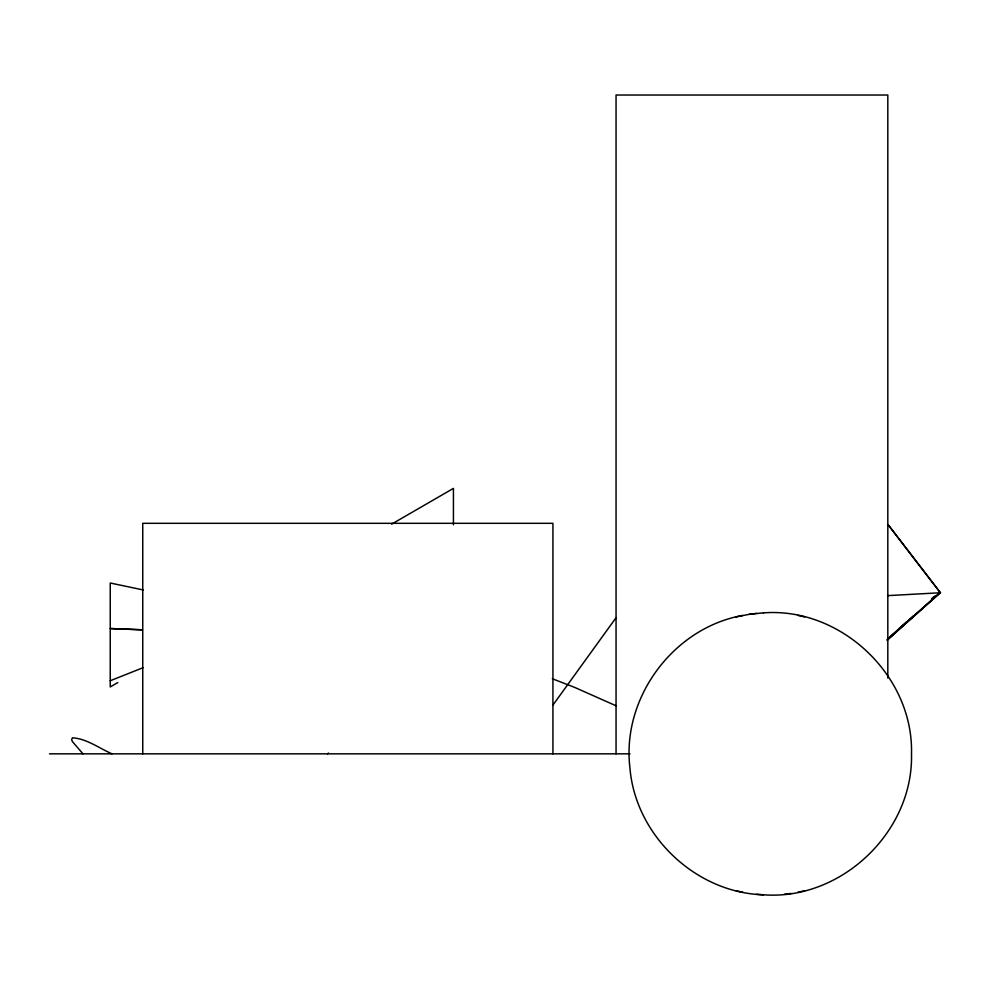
<?xml version="1.0" encoding="UTF-8"?>
<svg xmlns="http://www.w3.org/2000/svg" width="990" height="990" viewBox="0 0 990 990"><rect width="100%" height="100%" fill="white"/><g stroke="black" fill="none" stroke-linecap="round" stroke-linejoin="round"><path stroke-width="1.49" d="M553.125 704.818L616.151 617.587M887.535 639.775L913.498 615.78M931.565 599.099L934.956 595.968M887.448 639.28L906.667 621.732M931.553 599.024L933.818 596.958M327.591 753.836L328.482 753.031M887.09 640.283L939.844 592.763L888.055 638.76M887.238 639.775L940.5 592.75L888.179 524.799L940.29 592.763M117.81 682.568L110.237 686.949L110.237 583.011L143.352 589.978M391.607 524.156L453.432 488.379L453.432 524.799M110.237 680.749L143.129 667.668M763.463 894.799C841.228 900.714 913.572 831.786 911.493 753.836C913.572 675.898 841.228 606.957 763.463 612.872M736.09 616.931L749.653 614.233L763.438 612.872M742.834 615.421C673.497 627.672 621.534 697.764 629.912 767.671C635.271 835.374 695.537 892.794 763.438 894.799L756.533 894.292M797.89 892.25L804.647 890.74M749.665 614.233L756.533 613.379M784.191 894.292L791.072 893.438M940.5 592.75L887.609 595.634M49.5 753.836L630.011 753.836M142.411 629.751L110.237 628.539L142.411 629.875M797.89 615.421L804.647 616.931M736.09 890.74L742.834 892.25M552.321 678.744L574.386 687.283L615.978 705.746M112.031 753.836C99.149 748.279 86.675 738.577 72.357 737.822L71.688 739.852L72.456 741.634L82.962 753.836M887.82 678.063L887.82 95.028L616.052 95.028L616.052 753.836M552.927 753.836L552.927 523.314L142.746 523.314L142.746 753.836"/></g></svg>
